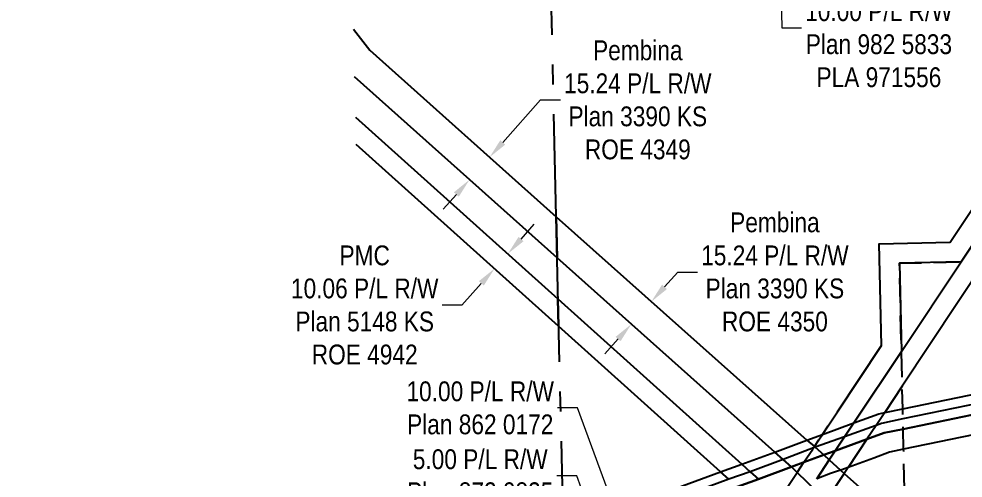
# Model space of a CAD drawing. Extents: x 610781 to 613451, y 5887607 to 5892660.
# Drawn here: x 611408.9 to 611885.9, y 5889443 to 5889674.7 of the extents above; entities that cross this region are included whole.
import ezdxf

# ---------------------------------------------------------------- set-up
doc = ezdxf.new("R2010")
doc.units = 0
doc.header["$LTSCALE"] = 5
doc.header["$PDSIZE"] = -1.5
doc.linetypes.add('foc-ACCESSROAD', pattern=[3.75, 2.5, -1.25])
doc.linetypes.add('foc-QUARTERLINE', pattern=[33, 25, -3, 2, -3])
doc.layers.get('Defpoints').update_dxf_attribs({"color": 9})
for name, color, linetype in [('C-RW', 13, 'Continuous'), ('C-WS', 13, 'foc-ACCESSROAD'), ('F-RW', 190, 'Continuous'), ('L-SECQ', 8, 'foc-QUARTERLINE')]:
    doc.layers.add(name, color=color, linetype=linetype)
doc.layers.add('F-EZE-T', color=190, linetype='Continuous', lineweight=9)
doc.layers.add('F-RW-T', color=190, linetype='Continuous', lineweight=9)
doc.styles.add('80CG', font='ARIALN.TTF', dxfattribs={"height": 10})
doc.dimstyles.new('Compass 5 000', dxfattribs={"dimscale": 5, "dimtxt": 9, "dimasz": 2, "dimexe": 0.2, "dimexo": 0.0625, "dimgap": 0.5, "dimtad": 0, "dimtih": 1, "dimtoh": 1, "dimzin": 0, "dimdsep": 46, "dimtxsty": '80CG', "dimcen": 0.1, "dimse1": 1, "dimse2": 1, "dimclrd": 256, "dimclrt": 256, "dimaunit": 1, "dimadec": 4, "dimazin": 0, "dimtfac": 0.06, "dimtofl": 0, "dimtmove": 0, "dimatfit": 1, "dimfxl": 0.2, "dimtolj": 1, "dimtzin": 0, "dimlwd": -1, "dimarcsym": 0})

# ---------------------------------------------------------------- blocks, each defined once
blk = doc.blocks.new('*D380')
at = {"layer": 'Defpoints', "color": 0, "transparency": 16777216}
for p in [(611793.29, 5889726.59), (611793.24, 5889716.56), (611793.52, 5889716.57)]:
    blk.add_point(p, dxfattribs=at)
at = {"layer": 'F-RW-T', "transparency": 16777216}
for p, q in [((611792.78, 5889736.58), (611792.55, 5889746.57)), ((611793.46, 5889706.56), (611794.29, 5889670.2)), ((611794.29, 5889670.2), (611804.29, 5889670.2))]:
    blk.add_line(p, q, dxfattribs=at)
for points in [[(611794.45, 5889736.61), (611791.12, 5889736.54), (611793.01, 5889726.58)], [(611795.13, 5889706.6), (611791.8, 5889706.52), (611793.24, 5889716.56)]]:
    blk.add_solid(points, dxfattribs=at)
at = {"layer": 'F-RW-T', "transparency": 16777216, "insert": (611843.37, 5889670.2), "char_height": 10, "attachment_point": 5, "style": '80CG'}
blk.add_mtext('\\A1;I3\\P10.00 P/L R/W\\PPlan 982 5833\\PPLA 971556', dxfattribs=at)
blk = doc.blocks.new('*D509')
at = {"layer": 'Defpoints', "color": 0, "transparency": 16777216}
for p in [(611728.35, 5889532.1), (611728.43, 5889532.03), (611718.2, 5889520.71)]:
    blk.add_point(p, dxfattribs=at)
at = {"layer": 'F-EZE-T', "transparency": 16777216}
for p, q in [((611735.08, 5889539.5), (611741.73, 5889546.96)), ((611741.73, 5889546.96), (611751.73, 5889546.96)), ((611711.63, 5889513.17), (611704.98, 5889505.71))]:
    blk.add_line(p, q, dxfattribs=at)
for points in [[(611733.83, 5889540.61), (611736.32, 5889538.39), (611728.43, 5889532.03)], [(611710.38, 5889514.28), (611712.87, 5889512.07), (611718.28, 5889520.64)]]:
    blk.add_solid(points, dxfattribs=at)
at = {"layer": 'F-EZE-T', "transparency": 16777216, "insert": (611790.82, 5889546.96), "char_height": 10, "attachment_point": 5, "style": '80CG'}
blk.add_mtext('\\A1;Pembina\\P15.24 P/L R/W\\PPlan 3390 KS\\PROE 4350', dxfattribs=at)
blk = doc.blocks.new('*D590')
at = {"layer": 'Defpoints', "color": 0, "transparency": 16777216}
for p in [(611637.94, 5889612.72), (611627.8, 5889601.37), (611646.7, 5889604.9)]:
    blk.add_point(p, dxfattribs=at)
at = {"layer": 'F-EZE-T', "transparency": 16777216}
for p, q in [((611653.36, 5889612.36), (611672.48, 5889633.79)), ((611672.48, 5889633.79), (611682.48, 5889633.79)), ((611629.9, 5889586.09), (611623.24, 5889578.63))]:
    blk.add_line(p, q, dxfattribs=at)
for points in [[(611652.11, 5889613.47), (611654.6, 5889611.25), (611646.7, 5889604.9)], [(611628.65, 5889587.2), (611631.14, 5889584.98), (611636.56, 5889593.55)]]:
    blk.add_solid(points, dxfattribs=at)
at = {"layer": 'F-EZE-T', "transparency": 16777216, "insert": (611721.57, 5889633.79), "char_height": 10, "width": 378.6883, "attachment_point": 5, "style": '80CG'}
blk.add_mtext('\\A1;Pembina\\P15.24 P/L R/W\\PPlan 3390 KS\\PROE 4349', dxfattribs=at)
blk = doc.blocks.new('*D592')
at = {"layer": 'Defpoints', "color": 0, "transparency": 16777216}
for p in [(611650.31, 5889561.2), (611643.59, 5889553.71), (611649.2, 5889548.68)]:
    blk.add_point(p, dxfattribs=at)
at = {"layer": 'F-EZE-T', "transparency": 16777216}
for p, q in [((611662.6, 5889563.61), (611669.28, 5889571.06)), ((611642.52, 5889541.24), (611632.7, 5889530.29)), ((611632.7, 5889530.29), (611622.7, 5889530.29))]:
    blk.add_line(p, q, dxfattribs=at)
for points in [[(611661.36, 5889564.73), (611663.84, 5889562.5), (611655.92, 5889556.17)], [(611641.28, 5889542.35), (611643.76, 5889540.12), (611649.2, 5889548.68)]]:
    blk.add_solid(points, dxfattribs=at)
at = {"layer": 'F-EZE-T', "transparency": 16777216, "insert": (611583.61, 5889530.29), "char_height": 10, "attachment_point": 5, "style": '80CG'}
blk.add_mtext('\\A1;PMC\\P10.06 P/L R/W\\PPlan 5148 KS\\PROE 4942', dxfattribs=at)
blk = doc.blocks.new('*D597')
at = {"layer": 'Defpoints', "color": 0, "transparency": 16777216}
for p in [(611719.58, 5889430.01), (611710.16, 5889426.54), (611723.07, 5889420.54)]:
    blk.add_point(p, dxfattribs=at)
at = {"layer": 'F-RW-T', "transparency": 16777216}
for p, q in [((611691.05, 5889478.36), (611681.05, 5889478.36)), ((611706.7, 5889435.92), (611691.05, 5889478.36)), ((611717.11, 5889407.68), (611720.58, 5889398.3))]:
    blk.add_line(p, q, dxfattribs=at)
for points in [[(611708.26, 5889436.5), (611705.14, 5889435.34), (611710.16, 5889426.54)], [(611718.68, 5889408.26), (611715.55, 5889407.1), (611713.65, 5889417.06)]]:
    blk.add_solid(points, dxfattribs=at)
at = {"layer": 'F-RW-T', "transparency": 16777216, "insert": (611641.96, 5889478.36), "char_height": 10, "attachment_point": 5, "style": '80CG'}
blk.add_mtext('\\A1;10.00 P/L R/W\\PPlan 862 0172', dxfattribs=at)
blk = doc.blocks.new('*D598')
at = {"layer": 'Defpoints', "color": 0, "transparency": 16777216}
for p in [(611700.51, 5889417.58), (611670.83, 5889406.63), (611672.55, 5889401.97)]:
    blk.add_point(p, dxfattribs=at)
at = {"layer": 'F-RW-T', "transparency": 16777216}
for p, q in [((611690.73, 5889444.09), (611680.73, 5889444.09)), ((611697.05, 5889426.96), (611690.73, 5889444.09)), ((611705.69, 5889403.53), (611709.15, 5889394.15))]:
    blk.add_line(p, q, dxfattribs=at)
for points in [[(611698.61, 5889427.54), (611695.49, 5889426.38), (611700.51, 5889417.58)], [(611707.25, 5889404.11), (611704.13, 5889402.96), (611702.23, 5889412.92)]]:
    blk.add_solid(points, dxfattribs=at)
at = {"layer": 'F-RW-T', "transparency": 16777216, "insert": (611641.96, 5889444.09), "char_height": 10, "attachment_point": 5, "style": '80CG'}
blk.add_mtext('\\A1;5.00 P/L R/W\\PPlan 872 0835', dxfattribs=at)

msp = doc.modelspace()

# ---------------------------------------------------------------- linework, layer by layer
at = {"layer": 'C-RW'}
for points in [[(611812.03, 5889442.688), (611818.257, 5889452.119), (611821.304, 5889456.697), (611826.009, 5889463.761), (611830.71, 5889470.822), (611854.744, 5889506.918), (611884.833, 5889552.108), (611942.853, 5889639.251)], [(611897.115, 5889552.386), (611855.142, 5889489.343), (611846.273, 5889476.02), (611841.998, 5889469.599), (611837.298, 5889462.556), (611827.855, 5889448.376), (611825.829, 5889445.332), (611817.261, 5889432.381)], [(611767.624, 5889442.414), (611763.413, 5889446.179), (611681.561, 5889519.649), (611681.247, 5889533.461), (611774.046, 5889449.978), (611778.256, 5889446.211), (611782.469, 5889442.442)], [(611363.031, 5889326.552), (611485.293, 5889343.548), (611507.225, 5889351.604), (611510.572, 5889352.861), (611683.898, 5889416.854), (611763.413, 5889446.179), (611774.046, 5889449.978), (611790.727, 5889456.11), (611806.938, 5889462.086), (611814.795, 5889464.974), (611830.71, 5889470.822), (611843.299, 5889475.415), (611846.273, 5889476.02), (611855.402, 5889477.907), (611921.671, 5889491.605), (611921.671, 5889491.605), (611977.694, 5889465.815), (611986.963, 5889461.549), (612115.368, 5889462.459), (612140.88, 5889455.146)], [(611921.069, 5889486.356), (611855.517, 5889472.819), (611844.669, 5889470.579), (611841.998, 5889469.599), (611826.009, 5889463.761), (611811.241, 5889458.544), (611810.267, 5889458.174), (611794.959, 5889452.341), (611778.256, 5889446.211), (611767.624, 5889442.414), (611684.018, 5889411.564), (611507.346, 5889346.406), (611495.818, 5889342.155), (611492.472, 5889340.921), (611486.416, 5889338.687), (611485.531, 5889338.563), (611482.467, 5889338.136), (611472.837, 5889336.795), (611472.433, 5889336.739), (611467.377, 5889336.035), (611460.54, 5889335.082), (611457.329, 5889334.635), (611445.629, 5889333.005), (611363.997, 5889321.634)], [(611466.378, 5889411.083), (611467.11, 5889356.146), (611467.377, 5889336.035), (611467.442, 5889331.159), (611472.545, 5889331.829), (611482.58, 5889333.147), (611487.636, 5889333.811), (611492.592, 5889335.639), (611507.466, 5889341.123), (611684.139, 5889406.241), (611771.837, 5889438.647), (611782.469, 5889442.442), (611799.198, 5889448.578), (611805.515, 5889450.98), (611815.467, 5889454.759), (611821.304, 5889456.697), (611837.298, 5889462.556), (611846.043, 5889465.741), (611855.633, 5889467.721), (611920.47, 5889481.109)], [(611915.628, 5889469.831), (611855.865, 5889457.491), (611848.797, 5889456.031), (611840.751, 5889453.103), (611827.855, 5889448.376), (611824.622, 5889447.191), (611823.989, 5889446.981), (611818.841, 5889445.273), (611812.03, 5889442.688)]]:
    msp.add_lwpolyline(points, dxfattribs=at)
at = {"layer": 'C-WS', "flags": 128}
msp.add_lwpolyline([(612175.926, 5889391.777), (612160.305, 5889378.987), (612145.109, 5889394.906), (612144.551, 5889395.492), (612135.124, 5889405.368), (612106.723, 5889435.122), (611926.757, 5889431.039), (611916.694, 5889430.811), (611856.501, 5889429.448), (611855.865, 5889457.491), (611855.633, 5889467.721), (611855.517, 5889472.819), (611855.402, 5889477.907), (611855.142, 5889489.343), (611854.744, 5889506.918), (611853.734, 5889551.403), (611884.833, 5889552.108), (611897.115, 5889552.386), (611975.691, 5889554.169), (611977.694, 5889465.815), (611977.821, 5889460.242), (611977.946, 5889454.748), (611978, 5889452.34), (611982.954, 5889452.451), (612115.15, 5889455.45), (612119.547, 5889450.843), (612133.218, 5889436.52), (612159.672, 5889408.806), (612162.374, 5889405.974), (612170.54, 5889397.419), (612175.926, 5889391.777)], close=True, dxfattribs=at)
at = {"layer": 'F-RW'}
for points in [[(611577.878, 5889669.564), (611586.137, 5889658.968), (611680.304, 5889574.9), (611680.778, 5889554.045), (611578.486, 5889645.415)], [(611795.929, 5889436.66), (611801.079, 5889444.259), (611802.14, 5889445.867), (611805.515, 5889450.98), (611809.917, 5889457.649), (611810.267, 5889458.174), (611810.771, 5889458.931), (611812.976, 5889462.242), (611814.795, 5889464.974), (611817.68, 5889469.306), (611822.381, 5889476.367), (611844.669, 5889509.842), (611843.505, 5889561.178), (611879.393, 5889561.993), (611934.527, 5889644.8)], [(611942.853, 5889639.251), (611884.833, 5889552.108), (611853.734, 5889551.403), (611854.744, 5889506.918), (611830.71, 5889470.822), (611826.009, 5889463.761), (611821.304, 5889456.697), (611818.257, 5889452.119), (611812.03, 5889442.688)], [(611578.996, 5889625.16), (611681.246, 5889533.462), (611681.56, 5889519.649), (611579.344, 5889611.348)]]:
    msp.add_lwpolyline(points, dxfattribs=at)
msp.add_lwpolyline([(611825.829, 5889445.332), (611877.069, 5889399.635), (611860.387, 5889399.264), (611858.162, 5889396.039), (611817.261, 5889432.381), (611809.393, 5889438.701), (611807.18, 5889440.846), (611802.14, 5889445.867), (611799.198, 5889448.578), (611794.959, 5889452.341), (611790.727, 5889456.11), (611680.778, 5889554.045), (611680.304, 5889574.9), (611806.938, 5889462.086), (611810.771, 5889458.931), (611811.241, 5889458.544), (611815.467, 5889454.759), (611818.257, 5889452.119), (611823.989, 5889446.981), (611825.829, 5889445.332)], close=True, dxfattribs=at)
at = {"layer": 'F-RW', "flags": 128}
for points in [[(611363.031, 5889326.552), (611485.293, 5889343.548), (611507.225, 5889351.604), (611510.572, 5889352.861), (611683.898, 5889416.854), (611763.413, 5889446.179), (611774.046, 5889449.978), (611790.727, 5889456.11), (611806.938, 5889462.086), (611814.795, 5889464.974), (611830.71, 5889470.822), (611843.299, 5889475.415), (611846.273, 5889476.02), (611855.402, 5889477.907), (611921.671, 5889491.605), (611977.694, 5889465.815), (611986.963, 5889461.549), (612115.368, 5889462.459), (612140.88, 5889455.146)], [(612156.932, 5889440.28), (612113.978, 5889452.416), (611984.761, 5889451.623), (611982.954, 5889452.451), (611977.946, 5889454.748), (611920.47, 5889481.109), (611855.633, 5889467.721), (611846.043, 5889465.741), (611837.298, 5889462.556), (611821.304, 5889456.697), (611815.467, 5889454.759), (611799.198, 5889448.578), (611782.469, 5889442.442), (611771.837, 5889438.647), (611684.139, 5889406.241), (611507.466, 5889341.123), (611492.592, 5889335.639), (611487.636, 5889333.811), (611482.58, 5889333.147), (611467.442, 5889331.159), (611457.394, 5889329.788), (611445.916, 5889328.165), (611364.763, 5889316.695)]]:
    msp.add_lwpolyline(points, dxfattribs=at)
at = {"layer": 'L-SECQ'}
msp.add_line((611667.809, 5890121.486), (611704.359, 5888514.385), dxfattribs=at)

# ---------------------------------------------------------------- dimensions: what is measured, and where the dimension line sits
at = {"layer": 'F-EZE-T'}
for base, p1, p2, angle, text, picture, middle in [((611646.695, 5889604.904), (611627.798, 5889601.368), (611637.936, 5889612.724), 48.24288, 'Pembina\\P15.24 P/L R/W\\PPlan 3390 KS\\PROE 4349', '*D590', (611721.565, 5889633.785)), ((611649.201, 5889548.679), (611650.315, 5889561.201), (611643.594, 5889553.709), 228.10471, 'PMC\\P10.06 P/L R/W\\PPlan 5148 KS\\PROE 4942', '*D592', (611583.614, 5889530.285))]:
    dim = msp.add_linear_dim(base=base, p1=p1, p2=p2, angle=angle, text=text, dimstyle='Compass 5 000', dxfattribs=at)
    dim.commit()
    dim.dimension.update_dxf_attribs({"geometry": picture, "text_midpoint": middle, "dimtype": 161})
dim = msp.add_aligned_dim(p1=(611718.204, 5889520.709), p2=(611728.35, 5889532.098), distance=-0.102, text='Pembina\\P15.24 P/L R/W\\PPlan 3390 KS\\PROE 4350', dimstyle='Compass 5 000', dxfattribs=at)
dim.commit()
dim.dimension.update_dxf_attribs({"geometry": '*D509', "text_midpoint": (611790.816, 5889546.963)})
at = {"layer": 'F-RW-T'}
dim = msp.add_linear_dim(base=(611793.235, 5889716.56), p1=(611793.29, 5889726.585), p2=(611793.517, 5889716.566), angle=271.29935, text='I3\\P10.00 P/L R/W\\PPlan 982 5833\\PPLA 971556', dimstyle='Compass 5 000', dxfattribs=at)
dim.commit()
dim.dimension.update_dxf_attribs({"geometry": '*D380', "text_midpoint": (611843.373, 5889670.203), "dimtype": 161})
at = {"layer": 'F-RW-T', "color": 1}
for base, p1, p2, angle, text, picture, middle in [((611710.159, 5889426.539), (611723.075, 5889420.535), (611719.579, 5889430.013), 110.2444, '10.00 P/L R/W\\PPlan 862 0172', '*D597', (611641.961, 5889478.36)), ((611700.51, 5889417.576), (611672.55, 5889401.97), (611670.831, 5889406.629), 110.24606, '5.00 P/L R/W\\PPlan 872 0835', '*D598', (611641.961, 5889444.092))]:
    dim = msp.add_linear_dim(base=base, p1=p1, p2=p2, angle=angle, text=text, dimstyle='Compass 5 000', dxfattribs=at)
    dim.commit()
    dim.dimension.update_dxf_attribs({"geometry": picture, "text_midpoint": middle, "dimtype": 161})

doc.saveas('drawing.dxf')
